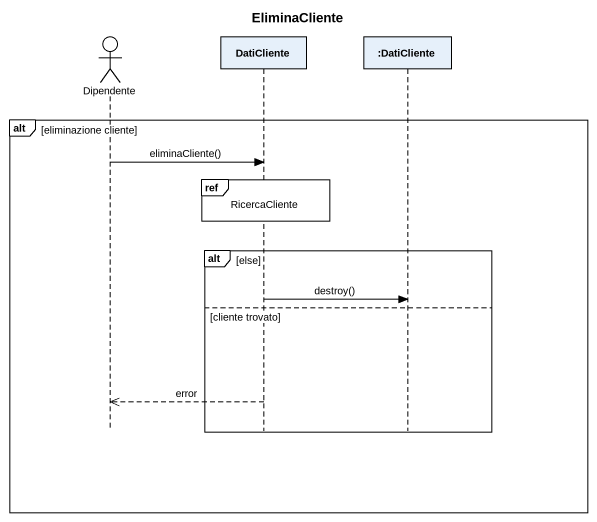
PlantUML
@startuml
title EliminaCliente
hide footbox
actor Dipendente
participant DatiCliente
participant ":DatiCliente" as DatiCliente_2

alt eliminazione cliente
  Dipendente -> DatiCliente : eliminaCliente()
  ref over DatiCliente : RicercaCliente
  alt else
    DatiCliente -> DatiCliente_2 : destroy()
  else cliente trovato
    DatiCliente -->> Dipendente : error
  end
end
@enduml
